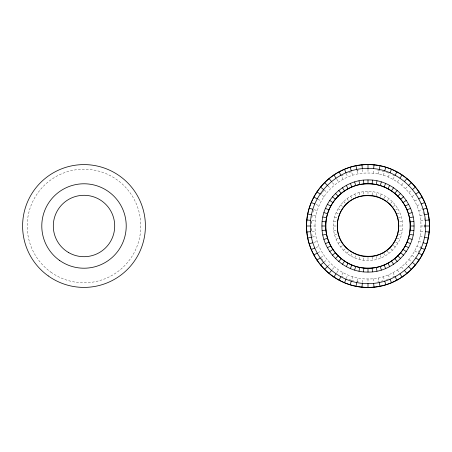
<?xml version="1.0" encoding="UTF-8"?>
<svg xmlns="http://www.w3.org/2000/svg" width="452" height="452" viewBox="0 0 452 452"><rect width="100%" height="100%" fill="white"/><g stroke="black" fill="none" stroke-linecap="round" stroke-linejoin="round"><path stroke-width="0.34" stroke-dasharray="2.26 1.69" d="M311.298 223.909L311.473 220.435M315.038 226C314.383 197.699 339.695 172.387 367.996 173.043C396.297 172.387 421.609 197.699 420.953 226C421.609 254.301 396.297 279.613 367.996 278.957C339.695 279.613 314.383 254.301 315.038 226L311.196 226M424.727 227.39L424.727 224.61M333.446 226C333.062 207.536 349.532 191.066 367.996 191.45C386.46 191.066 402.93 207.536 402.546 226C402.93 244.464 386.46 260.934 367.996 260.55C349.532 260.934 333.062 244.464 333.446 226L336.011 226M362.431 282.523L362.803 278.703M373.188 173.297L373.561 169.477M363.487 260.25L363.82 257.708M372.086 194.925L372.504 191.75M311.88 217.678L312.287 214.92L316.055 215.666M357.04 281.082L357.668 277.94M378.33 174.06L378.951 170.918M312.965 212.214L313.473 210.186M359.052 259.369L359.882 256.273M376.109 195.727L376.94 192.631M353.537 280.861L351.509 280.353L352.622 276.675M383.369 175.325L384.482 171.647L380.431 170.63M420.942 246.425L420.473 247.736L416.919 246.267M346.26 278.477L347.729 274.923M354.775 257.917L356.001 254.956M380.234 196.45L381.217 194.083M388.262 177.077L389.488 174.116M418.388 252.143L419.281 250.255M343.034 272.703L341.22 276.093L343.113 276.986M392.957 179.297L394.472 176.472M350.724 255.917L352.006 253.696M383.669 198.857L385.268 196.083M336.796 272.692L338.576 270.03M397.415 181.97L399.551 178.772M322.016 192.767L320.767 194.445L323.965 196.58M322.429 192.207L323.677 190.529M346.966 253.408L348.526 251.374M387.076 201.134L389.025 198.592M332.373 269.409L334.401 266.934M401.591 185.066L404.031 182.094M327.836 266.16L330.553 263.448M343.565 250.431L345.379 248.617M390.613 203.383L392.426 201.569M405.444 188.552L407.704 186.292M324.09 262.03L327.062 259.595M408.93 192.405L411.902 189.97M340.588 247.029L343.13 245.08M393.37 206.53L395.404 204.971M320.767 257.555L323.965 255.42M412.026 196.58L415.224 194.445M338.079 243.272L340.853 241.673M395.698 210.01L397.918 208.728M317.903 252.775L321.293 250.962M414.699 201.038L417.524 199.53M343.113 175.014L341.22 175.907L343.034 179.297M392.884 276.986L394.771 276.093M316.112 247.493L319.072 246.267M336.079 239.221L338.446 238.238M396.952 214.005L399.913 212.779M416.919 205.733L420.473 204.264M348.882 172.585L351.509 171.647L352.622 175.325M386.454 279.647L388.421 278.946M314.259 242.3L317.321 241.374M418.671 210.626L422.349 209.513L421.88 208.202M334.627 234.944L337.102 234.277M398.268 217.887L401.365 217.056M383.132 280.692L379.075 281.709A56.799 56.799 0 0 1 377.708 281.963M312.287 237.08L316.055 236.334M419.936 215.666L423.705 214.92M333.745 230.509L336.921 230.091M399.709 221.825L402.246 221.491M312.106 231.503L315.293 231.192M420.699 220.808L424.518 220.435L424.213 218.367M399.336 226L402.546 226M420.953 226L424.795 226M312.106 220.497L315.293 220.808M420.699 231.192L424.518 231.565M333.745 221.491L336.921 221.909M399.709 230.175L402.246 230.509M377.697 170.088L379.075 170.291A56.799 56.799 0 0 1 381.121 170.737M419.936 236.334L423.705 237.08M334.627 217.056L337.102 217.723M398.268 234.113L401.365 234.944M314.259 209.7L317.321 210.626M418.671 241.374L422.349 242.487M386.454 172.353L389.731 173.523M348.882 279.415L351.509 280.353M316.112 204.507L319.072 205.733M336.079 212.779L338.446 213.762M396.952 237.995L399.913 239.221M392.884 175.014L394.771 175.907M317.903 199.225L321.293 201.038M414.699 250.962L417.524 252.47M338.079 208.728L340.853 210.327M395.698 241.989L397.918 243.272M412.026 255.42L415.224 257.555M340.588 204.971L343.13 206.92M393.37 245.47L395.404 247.029M324.09 189.97L327.062 192.405M408.93 259.595L411.902 262.03M327.836 185.84L330.553 188.552M343.565 201.569L345.379 203.383M390.613 248.617L392.426 250.431M405.444 263.448L407.704 265.708M332.373 182.591L334.401 185.066M401.591 266.934L404.031 269.906M346.966 198.592L348.526 200.626M387.076 250.866L389.025 253.408M321.598 258.674L322.847 260.352M336.796 179.308L338.576 181.97M397.415 270.03L399.551 273.228M350.724 196.083L352.006 198.304M383.669 253.143L385.268 255.917M392.957 272.703L394.472 275.528M346.26 173.523L347.729 177.077M354.775 194.083L356.001 197.044M380.234 255.549L381.217 257.917M388.262 274.923L389.488 277.884M383.369 276.675L384.482 280.353M359.052 192.631L359.882 195.727M376.109 256.273L376.94 259.369M423.027 212.214L423.535 214.242M357.04 170.918L357.668 174.06M378.33 277.94L378.951 281.082M311.88 234.322L312.083 235.701M363.487 191.75L363.82 194.292M372.086 257.075L372.504 260.25M362.431 169.477L362.803 173.297M373.188 278.703L373.561 282.523M311.298 228.09L311.439 230.87M367.996 169.201L367.996 173.043M367.996 191.45L367.996 194.659M367.996 257.341L367.996 260.55M367.996 278.957L367.996 282.799M311.405 230.876A56.799 56.799 0 0 1 311.304 229.486M311.304 222.514A56.799 56.799 0 0 1 311.405 221.124M424.778 224.604A56.799 56.799 0 0 1 424.778 227.396M358.295 170.088L356.916 170.291A56.799 56.799 0 0 1 358.283 170.037M358.295 281.912L356.916 281.709A56.799 56.799 0 0 0 358.283 281.963M50.918 272.166A56.799 56.799 0 0 0 140.527 231.565A56.799 56.799 0 0 0 60.562 174.263A56.799 56.799 0 0 0 50.918 272.166"/><path stroke-width="0.68" d="M306.592 226C305.834 193.185 335.181 163.839 367.996 164.596C400.811 163.839 430.157 193.185 429.4 226C430.157 258.815 400.811 288.161 367.996 287.404C335.181 288.161 305.834 258.815 306.592 226L310.434 226C309.722 195.236 337.232 167.726 367.996 168.438C398.76 167.726 426.27 195.236 425.558 226C426.27 256.764 398.76 284.274 367.996 283.562C337.232 284.274 309.722 256.764 310.434 226M321.937 226C321.372 201.383 343.379 179.371 367.996 179.941C392.613 179.371 414.625 201.383 414.055 226C414.625 250.617 392.613 272.629 367.996 272.059C343.379 272.629 321.372 250.617 321.937 226L325.779 226C325.259 203.44 345.435 183.263 367.996 183.783C390.556 183.263 410.732 203.44 410.213 226C410.732 248.56 390.556 268.737 367.996 268.217C345.435 268.737 325.259 248.56 325.779 226M361.979 287.11L362.351 283.285M363.481 271.838L363.86 268.013M372.132 183.987L372.51 180.162M373.64 168.715L374.013 164.89M356.018 286.223L356.769 282.455M359.012 271.172L359.758 267.403M376.233 184.597L376.979 180.828M379.228 169.545L379.974 165.777M350.17 284.76L351.289 281.082M354.628 270.076L355.741 266.397M380.251 185.602L381.364 181.924M384.703 170.918L385.822 167.24M344.497 282.732L345.966 279.178M350.373 268.55L351.842 265.002M384.149 186.998L385.624 183.45M390.025 172.822L391.494 169.268M339.051 280.155L340.864 276.765M346.283 266.618L348.096 263.228M387.895 188.772L389.709 185.382M395.133 175.235L396.941 171.845M333.881 277.053L336.017 273.861M342.407 264.296L344.543 261.098M391.449 190.902L393.585 187.704M399.975 178.139L402.111 174.947M329.045 273.466L331.48 270.494M338.78 261.601L341.215 258.634M394.777 193.366L397.212 190.399M404.512 181.506L406.953 178.534M324.576 269.42L327.293 266.703M335.429 258.567L338.147 255.849M397.845 196.151L400.562 193.433M408.698 185.297L411.416 182.58M320.53 264.957L323.502 262.516M332.395 255.216L335.361 252.781M400.63 199.219L403.596 196.784M412.49 189.484L415.461 187.043M316.942 260.115L320.135 257.979M329.7 251.589L332.898 249.453M403.099 202.547L406.291 200.411M415.857 194.021L419.049 191.885M313.841 254.945L317.231 253.137M327.378 247.713L330.768 245.899M405.229 206.101L408.614 204.287M418.761 198.863L422.151 197.055M311.264 249.498L314.818 248.029M325.446 243.628L328.994 242.153M406.998 209.847L410.546 208.372M421.174 203.971L424.727 202.502M309.236 243.826L312.914 242.707M323.92 239.368L327.598 238.255M408.393 213.745L412.071 212.632M423.078 209.293L426.756 208.174M307.772 237.978L311.541 237.232M322.824 234.983L326.593 234.238M409.399 217.762L413.168 217.016M424.451 214.768L428.219 214.022M306.885 232.017L310.71 231.644M322.163 230.514L325.982 230.136M410.009 221.864L413.834 221.486M425.281 220.356L429.106 219.983M410.213 226L414.055 226M425.558 226L429.4 226M306.885 219.983L310.71 220.356M322.163 221.486L325.982 221.864M410.009 230.136A42.217 42.217 0 0 0 350.571 187.546A42.217 42.217 0 0 0 343.407 260.312A42.217 42.217 0 0 0 410.009 230.136L413.834 230.514M425.281 231.644L429.106 232.017A61.404 61.404 0 0 0 342.656 170.071A61.404 61.404 0 0 0 332.231 275.912A61.404 61.404 0 0 0 429.106 232.017M307.772 214.022L311.541 214.768M322.824 217.016L326.593 217.762M409.399 234.238L413.168 234.983M424.451 237.232L428.219 237.978M309.236 208.174L312.914 209.293M323.92 212.632L327.598 213.745M408.393 238.255L412.071 239.368M423.078 242.707L426.756 243.826M311.264 202.502L314.818 203.971M325.446 208.372L328.994 209.847M406.998 242.153L410.546 243.628M421.174 248.029L424.727 249.498M313.841 197.055L317.231 198.863M327.378 204.287L330.768 206.101M405.229 245.899L408.614 247.713M418.761 253.137L422.151 254.945M316.942 191.885L320.135 194.021M329.7 200.411L332.898 202.547M403.099 249.453L406.291 251.589M415.857 257.979L419.049 260.115M320.53 187.043L323.502 189.484M332.395 196.784L335.361 199.219M400.63 252.781L403.596 255.216M412.49 262.516L415.461 264.957M324.576 182.58L327.293 185.297M335.429 193.433L338.147 196.151M397.845 255.849L400.562 258.567M408.698 266.703L411.416 269.42M329.045 178.534L331.48 181.506M338.78 190.399L341.215 193.366M394.777 258.634L397.212 261.601M404.512 270.494L406.953 273.466M333.881 174.947L336.017 178.139M342.407 187.704L344.543 190.902M391.449 261.098L393.585 264.296M399.975 273.861L402.111 277.053M339.051 171.845L340.864 175.235M346.283 185.382L348.096 188.772M387.895 263.228L389.709 266.618M395.133 276.765L396.941 280.155M344.497 169.268L345.966 172.822M350.373 183.45L351.842 186.998M384.149 265.002L385.624 268.55M390.025 279.178L391.494 282.732M350.17 167.24L351.289 170.918M354.628 181.924L355.741 185.602M380.251 266.397L381.364 270.076M384.703 281.082L385.822 284.76M356.018 165.777L356.769 169.545M359.012 180.828L359.758 184.597M376.233 267.403L376.979 271.172M379.228 282.455L379.974 286.223M361.979 164.89L362.351 168.715M363.481 180.162L363.86 183.987M372.132 268.013L372.51 271.838M373.64 283.285L374.013 287.11M367.996 164.596L367.996 168.438M367.996 179.941L367.996 183.783M367.996 268.217L367.996 272.059M367.996 283.562L367.996 287.404M337.559 221.994C333.011 262.126 392.443 269.951 398.438 230.006C402.981 189.874 343.554 182.049 337.559 221.994M352.645 252.589A30.702 30.702 0 0 0 398.698 226A30.702 30.702 0 0 0 352.645 199.411A30.702 30.702 0 0 0 352.645 252.589M48.24 275.912A61.404 61.404 0 0 0 145.115 232.017A61.404 61.404 0 0 0 58.664 170.071A61.404 61.404 0 0 0 48.24 275.912M68.653 252.589A30.702 30.702 0 0 0 114.706 226A30.702 30.702 0 0 0 68.653 199.411A30.702 30.702 0 0 0 68.653 252.589M59.415 260.312A42.217 42.217 0 0 0 126.018 230.136A42.217 42.217 0 0 0 66.58 187.546A42.217 42.217 0 0 0 59.415 260.312"/></g></svg>
